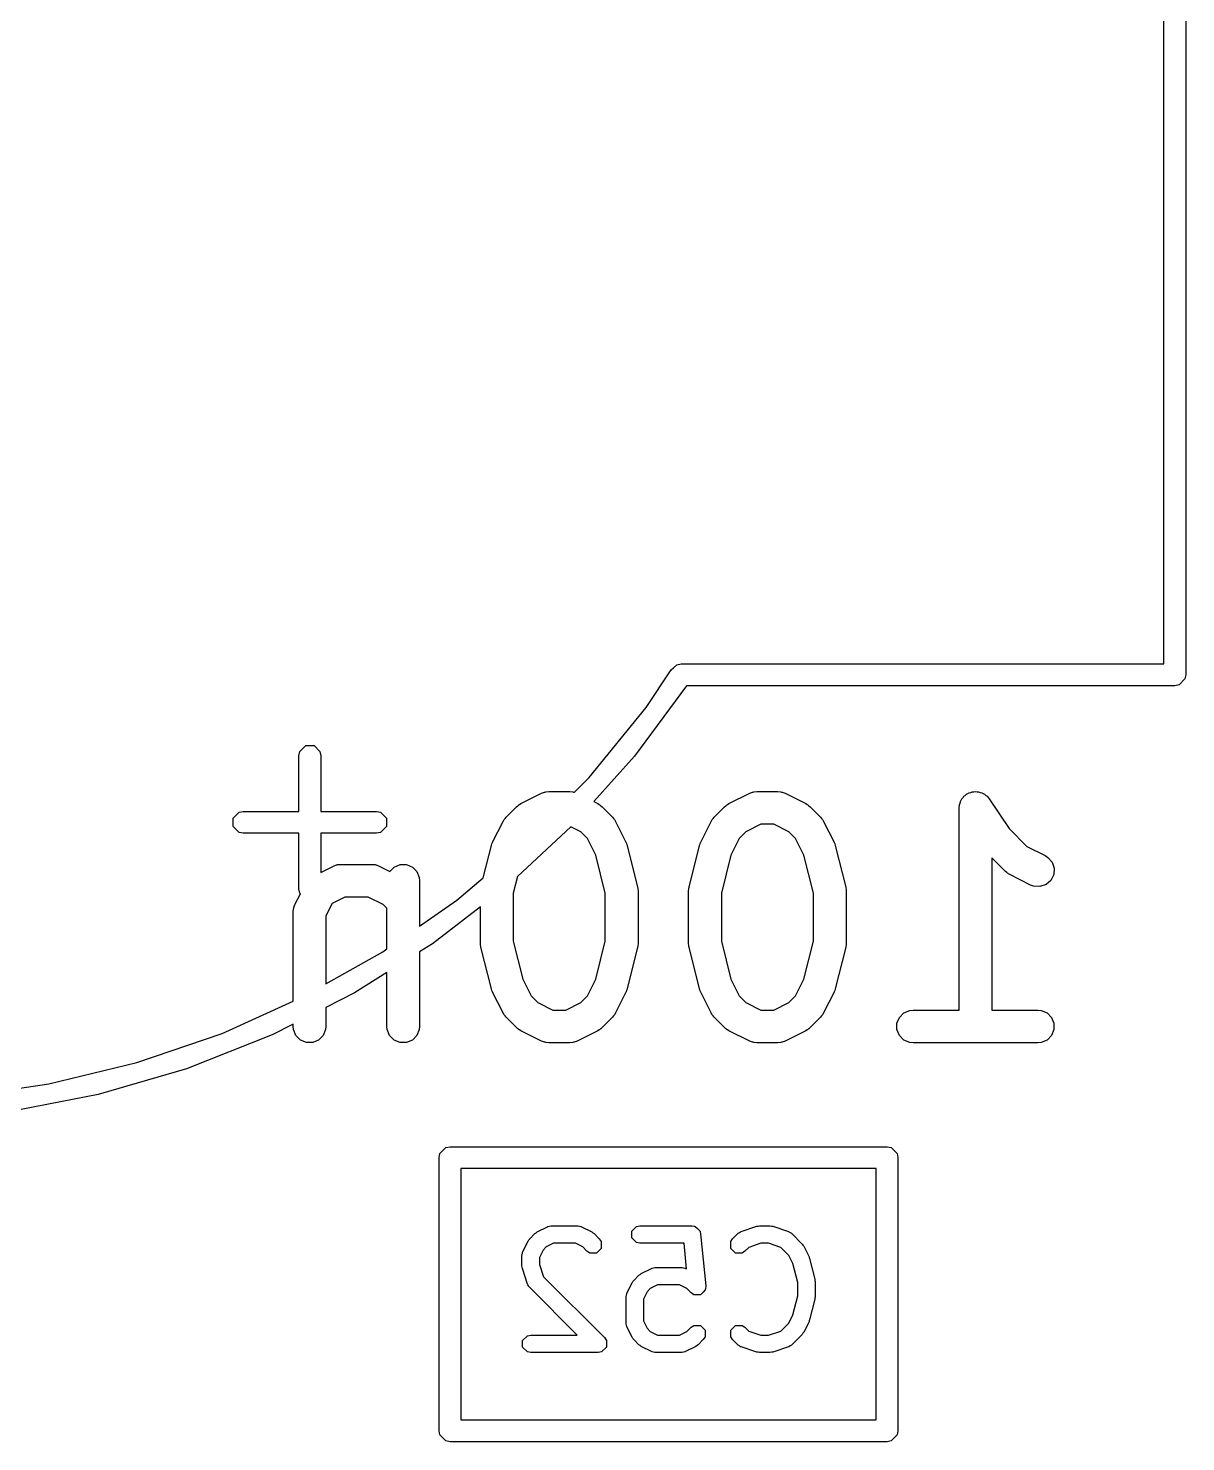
# Model space of a CAD drawing. Header units: inches. Extents: x 0.38 to 5.39, y 0.07 to 3.28.
# Drawn here: x 2.7182 to 2.9267, y 0.1623 to 0.4169 of the extents above; entities that cross this region are included whole.
import ezdxf

# ---------------------------------------------------------------- set-up
doc = ezdxf.new("R2010")
doc.units = ezdxf.units.IN
doc.header["$MEASUREMENT"] = 0
doc.layers.add('BLACK', color=250, linetype='CONTINUOUS')

msp = doc.modelspace()

# ---------------------------------------------------------------- linework, layer by layer
at = {"layer": 'BLACK', "linetype": 'CONTINUOUS'}
for p, q in [((2.92673, 0.49728), (2.92673, 0.30043)), ((2.9228, 0.3024), (2.9228, 0.49531)), ((2.82949, 0.29457), (2.83402, 0.30133)), ((2.83402, 0.30133), (2.83445, 0.30167)), ((2.83445, 0.30167), (2.83503, 0.30225)), ((2.83503, 0.30225), (2.83579, 0.3024)), ((2.83579, 0.3024), (2.9228, 0.3024)), ((2.83679, 0.29846), (2.82741, 0.28578)), ((2.92476, 0.29846), (2.83679, 0.29846)), ((2.92552, 0.29861), (2.92476, 0.29846)), ((2.92658, 0.29968), (2.92552, 0.29861)), ((2.92673, 0.30043), (2.92658, 0.29968)), ((2.81922, 0.28196), (2.82949, 0.29457)), ((2.76694, 0.28586), (2.76709, 0.28661)), ((2.76694, 0.27583), (2.76694, 0.28586)), ((2.76709, 0.28661), (2.76816, 0.28768)), ((2.76816, 0.28768), (2.76966, 0.28768)), ((2.76966, 0.28768), (2.77073, 0.28661)), ((2.77073, 0.28661), (2.77088, 0.28586)), ((2.77088, 0.28586), (2.77088, 0.27583)), ((2.82741, 0.28578), (2.82008, 0.27759)), ((2.81659, 0.27928), (2.81922, 0.28196)), ((2.80691, 0.27723), (2.81066, 0.2791)), ((2.81066, 0.2791), (2.8112, 0.27931)), ((2.8112, 0.27931), (2.81131, 0.27932)), ((2.81131, 0.27932), (2.81141, 0.27936)), ((2.81141, 0.27936), (2.81198, 0.27942)), ((2.81198, 0.27942), (2.81573, 0.27942)), ((2.81573, 0.27942), (2.81631, 0.27936)), ((2.81631, 0.27936), (2.81641, 0.27932)), ((2.81641, 0.27932), (2.81651, 0.27931)), ((2.81651, 0.27931), (2.81659, 0.27928)), ((2.82008, 0.27759), (2.8208, 0.27723)), ((2.84441, 0.27723), (2.84816, 0.2791)), ((2.84816, 0.2791), (2.8487, 0.27931)), ((2.8487, 0.27931), (2.8488, 0.27932)), ((2.8488, 0.27932), (2.8489, 0.27936)), ((2.8489, 0.27936), (2.84948, 0.27942)), ((2.84948, 0.27942), (2.85323, 0.27942)), ((2.85323, 0.27942), (2.8538, 0.27936)), ((2.8538, 0.27936), (2.8539, 0.27932)), ((2.8539, 0.27932), (2.85401, 0.27931)), ((2.85401, 0.27931), (2.85455, 0.2791)), ((2.85455, 0.2791), (2.8583, 0.27723)), ((2.88606, 0.27731), (2.88612, 0.2776)), ((2.88612, 0.2776), (2.88628, 0.27784)), ((2.88628, 0.27784), (2.88639, 0.2781)), ((2.88639, 0.2781), (2.8866, 0.27831)), ((2.8866, 0.27831), (2.88676, 0.27855)), ((2.88676, 0.27855), (2.887, 0.27871)), ((2.887, 0.27871), (2.88721, 0.27892)), ((2.88721, 0.27892), (2.88748, 0.27903)), ((2.88748, 0.27903), (2.88772, 0.27919)), ((2.88772, 0.27919), (2.88801, 0.27925)), ((2.88801, 0.27925), (2.88827, 0.27936)), ((2.88827, 0.27936), (2.88857, 0.27936)), ((2.88857, 0.27936), (2.88885, 0.27942)), ((2.88885, 0.27942), (2.88914, 0.27936)), ((2.88914, 0.27936), (2.88942, 0.27936)), ((2.88942, 0.27936), (2.8897, 0.27925)), ((2.8897, 0.27925), (2.88998, 0.27919)), ((2.88998, 0.27919), (2.89022, 0.27903)), ((2.89022, 0.27903), (2.89049, 0.27892)), ((2.89049, 0.27892), (2.8907, 0.27871)), ((2.8907, 0.27871), (2.89094, 0.27855)), ((2.89094, 0.27855), (2.8913, 0.27811)), ((2.8913, 0.27811), (2.8913, 0.2781)), ((2.8913, 0.2781), (2.8913, 0.2781)), ((2.8913, 0.2781), (2.89131, 0.2781)), ((2.89131, 0.2781), (2.89489, 0.27272)), ((2.75509, 0.27461), (2.75616, 0.27568)), ((2.75616, 0.27568), (2.75691, 0.27583)), ((2.75691, 0.27583), (2.76694, 0.27583)), ((2.77088, 0.27583), (2.78091, 0.27583)), ((2.78091, 0.27583), (2.78166, 0.27568)), ((2.78166, 0.27568), (2.78273, 0.27461)), ((2.80427, 0.2748), (2.80615, 0.27668)), ((2.80615, 0.27668), (2.80637, 0.27686)), ((2.80637, 0.27686), (2.80642, 0.27692)), ((2.80642, 0.27692), (2.80651, 0.27698)), ((2.80651, 0.27698), (2.80659, 0.27704)), ((2.80659, 0.27704), (2.80667, 0.27707)), ((2.80667, 0.27707), (2.80691, 0.27723)), ((2.8208, 0.27723), (2.82105, 0.27707)), ((2.82105, 0.27707), (2.82112, 0.27704)), ((2.82112, 0.27704), (2.8212, 0.27698)), ((2.8212, 0.27698), (2.82129, 0.27692)), ((2.82129, 0.27692), (2.82134, 0.27686)), ((2.82134, 0.27686), (2.82157, 0.27668)), ((2.82157, 0.27668), (2.82345, 0.2748)), ((2.84177, 0.2748), (2.84364, 0.27668)), ((2.84364, 0.27668), (2.84387, 0.27686)), ((2.84387, 0.27686), (2.84392, 0.27692)), ((2.84392, 0.27692), (2.84401, 0.27698)), ((2.84401, 0.27698), (2.84409, 0.27704)), ((2.84409, 0.27704), (2.84416, 0.27707)), ((2.84416, 0.27707), (2.84441, 0.27723)), ((2.8583, 0.27723), (2.85855, 0.27707)), ((2.85855, 0.27707), (2.85862, 0.27704)), ((2.85862, 0.27704), (2.8587, 0.27698)), ((2.8587, 0.27698), (2.85879, 0.27692)), ((2.85879, 0.27692), (2.85884, 0.27686)), ((2.85884, 0.27686), (2.85907, 0.27668)), ((2.85907, 0.27668), (2.86094, 0.2748)), ((2.8859, 0.27647), (2.88595, 0.27704)), ((2.8859, 0.27646), (2.8859, 0.27647)), ((2.8859, 0.27647), (2.8859, 0.27647)), ((2.8859, 0.27647), (2.8859, 0.27647)), ((2.8859, 0.24005), (2.8859, 0.27646)), ((2.88595, 0.27704), (2.88606, 0.27731)), ((2.75509, 0.2731), (2.75509, 0.27461)), ((2.75616, 0.27204), (2.75509, 0.2731)), ((2.78273, 0.2731), (2.78166, 0.27204)), ((2.78273, 0.27461), (2.78273, 0.2731)), ((2.80184, 0.27029), (2.80372, 0.27403)), ((2.80372, 0.27403), (2.80387, 0.27428)), ((2.80387, 0.27428), (2.8039, 0.27435)), ((2.8039, 0.27435), (2.80397, 0.27444)), ((2.80397, 0.27444), (2.80403, 0.27452)), ((2.80403, 0.27452), (2.80409, 0.27458)), ((2.80409, 0.27458), (2.80427, 0.2748)), ((2.81596, 0.27305), (2.80631, 0.2641)), ((2.81773, 0.27216), (2.81596, 0.27305)), ((2.82345, 0.2748), (2.82363, 0.27458)), ((2.82363, 0.27458), (2.82369, 0.27452)), ((2.82369, 0.27452), (2.82375, 0.27444)), ((2.82375, 0.27444), (2.82381, 0.27435)), ((2.82381, 0.27435), (2.82384, 0.27428)), ((2.82384, 0.27428), (2.824, 0.27403)), ((2.824, 0.27403), (2.82587, 0.27029)), ((2.83934, 0.27029), (2.84121, 0.27403)), ((2.84121, 0.27403), (2.84137, 0.27428)), ((2.84137, 0.27428), (2.8414, 0.27435)), ((2.8414, 0.27435), (2.84147, 0.27444)), ((2.84147, 0.27444), (2.84152, 0.27452)), ((2.84152, 0.27452), (2.84158, 0.27458)), ((2.84158, 0.27458), (2.84177, 0.2748)), ((2.85018, 0.27351), (2.84748, 0.27216)), ((2.85253, 0.27351), (2.85018, 0.27351)), ((2.85523, 0.27216), (2.85253, 0.27351)), ((2.86094, 0.2748), (2.86113, 0.27458)), ((2.86113, 0.27458), (2.86119, 0.27452)), ((2.86119, 0.27452), (2.86124, 0.27444)), ((2.86124, 0.27444), (2.86131, 0.27435)), ((2.86131, 0.27435), (2.86134, 0.27428)), ((2.86134, 0.27428), (2.86149, 0.27403)), ((2.86149, 0.27403), (2.86337, 0.27029)), ((2.89489, 0.27272), (2.8981, 0.26952)), ((2.75691, 0.27189), (2.75616, 0.27204)), ((2.76694, 0.27189), (2.75691, 0.27189)), ((2.76694, 0.26186), (2.76694, 0.27189)), ((2.78091, 0.27189), (2.77088, 0.27189)), ((2.77088, 0.27189), (2.77088, 0.26484)), ((2.78166, 0.27204), (2.78091, 0.27189)), ((2.80164, 0.26974), (2.80173, 0.26998)), ((2.80173, 0.26998), (2.80181, 0.27023)), ((2.80181, 0.27023), (2.80183, 0.27024)), ((2.80183, 0.27024), (2.80184, 0.27029)), ((2.81893, 0.27097), (2.81773, 0.27216)), ((2.82045, 0.26793), (2.81893, 0.27097)), ((2.82587, 0.27029), (2.82589, 0.27024)), ((2.82589, 0.27024), (2.8259, 0.27023)), ((2.8259, 0.27023), (2.82599, 0.26998)), ((2.82599, 0.26998), (2.82608, 0.26974)), ((2.83913, 0.26974), (2.83922, 0.26998)), ((2.83922, 0.26998), (2.83931, 0.27023)), ((2.83931, 0.27023), (2.83932, 0.27024)), ((2.83932, 0.27024), (2.83934, 0.27029)), ((2.84628, 0.27097), (2.84477, 0.26793)), ((2.84748, 0.27216), (2.84628, 0.27097)), ((2.85643, 0.27097), (2.85523, 0.27216)), ((2.85794, 0.26793), (2.85643, 0.27097)), ((2.86337, 0.27029), (2.86338, 0.27024)), ((2.86338, 0.27024), (2.8634, 0.27023)), ((2.8634, 0.27023), (2.86348, 0.26998)), ((2.86348, 0.26998), (2.86358, 0.26974)), ((2.80017, 0.26389), (2.80162, 0.26968)), ((2.80162, 0.26968), (2.80163, 0.26972)), ((2.80163, 0.26972), (2.80164, 0.26974)), ((2.82215, 0.2611), (2.82045, 0.26793)), ((2.82608, 0.26974), (2.82608, 0.26972)), ((2.82608, 0.26972), (2.8261, 0.26968)), ((2.8261, 0.26968), (2.82797, 0.26218)), ((2.83724, 0.26218), (2.83912, 0.26968)), ((2.83912, 0.26968), (2.83913, 0.26972)), ((2.83913, 0.26972), (2.83913, 0.26974)), ((2.84477, 0.26793), (2.84306, 0.2611)), ((2.85965, 0.2611), (2.85794, 0.26793)), ((2.86358, 0.26974), (2.86358, 0.26972)), ((2.86358, 0.26972), (2.86359, 0.26968)), ((2.86359, 0.26968), (2.86547, 0.26218)), ((2.89426, 0.265), (2.8918, 0.26746)), ((2.8918, 0.26746), (2.8918, 0.24005)), ((2.8981, 0.26952), (2.90142, 0.26786)), ((2.90142, 0.26786), (2.90191, 0.26755)), ((2.90191, 0.26755), (2.90266, 0.26668)), ((2.77088, 0.26484), (2.77317, 0.26598)), ((2.77317, 0.26598), (2.77371, 0.26619)), ((2.77371, 0.26619), (2.77381, 0.2662)), ((2.77381, 0.2662), (2.77391, 0.26624)), ((2.77391, 0.26624), (2.77449, 0.26629)), ((2.77449, 0.26629), (2.78011, 0.26629)), ((2.78011, 0.26629), (2.78069, 0.26624)), ((2.78069, 0.26624), (2.78079, 0.2662)), ((2.78079, 0.2662), (2.78089, 0.26619)), ((2.78089, 0.26619), (2.78143, 0.26598)), ((2.78143, 0.26598), (2.78333, 0.26503)), ((2.78333, 0.26503), (2.7841, 0.2658)), ((2.7841, 0.2658), (2.78516, 0.26624)), ((2.78516, 0.26624), (2.78631, 0.26624)), ((2.78631, 0.26624), (2.78738, 0.2658)), ((2.78738, 0.2658), (2.78819, 0.26498)), ((2.78819, 0.26498), (2.78863, 0.26392)), ((2.89449, 0.26482), (2.89426, 0.265)), ((2.89454, 0.26476), (2.89449, 0.26482)), ((2.90266, 0.26668), (2.90303, 0.26558)), ((2.90303, 0.26558), (2.90295, 0.26444)), ((2.78863, 0.26392), (2.78869, 0.26334)), ((2.78869, 0.26334), (2.78869, 0.25517)), ((2.79541, 0.25986), (2.80017, 0.26389)), ((2.80631, 0.2641), (2.80556, 0.2611)), ((2.89463, 0.2647), (2.89454, 0.26476)), ((2.89471, 0.26463), (2.89463, 0.2647)), ((2.89478, 0.2646), (2.89471, 0.26463)), ((2.89503, 0.26445), (2.89478, 0.2646)), ((2.89878, 0.26257), (2.89503, 0.26445)), ((2.89932, 0.26237), (2.89878, 0.26257)), ((2.90047, 0.26229), (2.89932, 0.26237)), ((2.90156, 0.26265), (2.90047, 0.26229)), ((2.90243, 0.2634), (2.90156, 0.26265)), ((2.90295, 0.26444), (2.90243, 0.2634)), ((2.76622, 0.25904), (2.7672, 0.261)), ((2.76709, 0.26111), (2.76694, 0.26186)), ((2.7672, 0.261), (2.76709, 0.26111)), ((2.77519, 0.26039), (2.77294, 0.25926)), ((2.77942, 0.26039), (2.77519, 0.26039)), ((2.78211, 0.25904), (2.77942, 0.26039)), ((2.78869, 0.25517), (2.79541, 0.25986)), ((2.80556, 0.2611), (2.80556, 0.25246)), ((2.82215, 0.25246), (2.82215, 0.2611)), ((2.82797, 0.26218), (2.82799, 0.26208)), ((2.82799, 0.26208), (2.828, 0.26204)), ((2.828, 0.26204), (2.82802, 0.26182)), ((2.82802, 0.26182), (2.82806, 0.26161)), ((2.82806, 0.26161), (2.82805, 0.26157)), ((2.82805, 0.26157), (2.82806, 0.26147)), ((2.82806, 0.26147), (2.82806, 0.25209)), ((2.83715, 0.26147), (2.83716, 0.26157)), ((2.83715, 0.25209), (2.83715, 0.26147)), ((2.83716, 0.26161), (2.83719, 0.26182)), ((2.83716, 0.26157), (2.83716, 0.26161)), ((2.83719, 0.26182), (2.83721, 0.26204)), ((2.83721, 0.26204), (2.83723, 0.26208)), ((2.83723, 0.26208), (2.83724, 0.26218)), ((2.84306, 0.2611), (2.84306, 0.25246)), ((2.85965, 0.25246), (2.85965, 0.2611)), ((2.86547, 0.26218), (2.86548, 0.26208)), ((2.86548, 0.26208), (2.8655, 0.26204)), ((2.8655, 0.26204), (2.86552, 0.26182)), ((2.86552, 0.26182), (2.86555, 0.26161)), ((2.86555, 0.26161), (2.86554, 0.26157)), ((2.86554, 0.26157), (2.86555, 0.26147)), ((2.86555, 0.26147), (2.86555, 0.25209)), ((2.76591, 0.25772), (2.76597, 0.25829)), ((2.76591, 0.24162), (2.76591, 0.25772)), ((2.76597, 0.25829), (2.76601, 0.25839)), ((2.76601, 0.25839), (2.76602, 0.2585)), ((2.76602, 0.2585), (2.76622, 0.25904)), ((2.77294, 0.25926), (2.77182, 0.25702)), ((2.78278, 0.25837), (2.78211, 0.25904)), ((2.78278, 0.25106), (2.78278, 0.25837)), ((2.79966, 0.25864), (2.79099, 0.25198)), ((2.79966, 0.25209), (2.79966, 0.25864)), ((2.77182, 0.25702), (2.77182, 0.24474)), ((2.79967, 0.25199), (2.79966, 0.25209)), ((2.80556, 0.25246), (2.80727, 0.24562)), ((2.82045, 0.24562), (2.82215, 0.25246)), ((2.82806, 0.25209), (2.82805, 0.25199)), ((2.83716, 0.25199), (2.83715, 0.25209)), ((2.84306, 0.25246), (2.84477, 0.24562)), ((2.85794, 0.24562), (2.85965, 0.25246)), ((2.86555, 0.25209), (2.86554, 0.25199)), ((2.77182, 0.24474), (2.78207, 0.25056)), ((2.78207, 0.25056), (2.78278, 0.25106)), ((2.79099, 0.25198), (2.78869, 0.25053)), ((2.78869, 0.25053), (2.78869, 0.23709)), ((2.79966, 0.25195), (2.79967, 0.25199)), ((2.79969, 0.25173), (2.79966, 0.25195)), ((2.79971, 0.25152), (2.79969, 0.25173)), ((2.79973, 0.25148), (2.79971, 0.25152)), ((2.79975, 0.25138), (2.79973, 0.25148)), ((2.80162, 0.24388), (2.79975, 0.25138)), ((2.82797, 0.25138), (2.8261, 0.24388)), ((2.82799, 0.25148), (2.82797, 0.25138)), ((2.828, 0.25152), (2.82799, 0.25148)), ((2.82802, 0.25173), (2.828, 0.25152)), ((2.82806, 0.25195), (2.82802, 0.25173)), ((2.82805, 0.25199), (2.82806, 0.25195)), ((2.83716, 0.25195), (2.83716, 0.25199)), ((2.83719, 0.25173), (2.83716, 0.25195)), ((2.83721, 0.25152), (2.83719, 0.25173)), ((2.83723, 0.25148), (2.83721, 0.25152)), ((2.83724, 0.25138), (2.83723, 0.25148)), ((2.83912, 0.24388), (2.83724, 0.25138)), ((2.86547, 0.25138), (2.86359, 0.24388)), ((2.86548, 0.25148), (2.86547, 0.25138)), ((2.8655, 0.25152), (2.86548, 0.25148)), ((2.86552, 0.25173), (2.8655, 0.25152)), ((2.86555, 0.25195), (2.86552, 0.25173)), ((2.86554, 0.25199), (2.86555, 0.25195)), ((2.78278, 0.2468), (2.77694, 0.24312)), ((2.78278, 0.23709), (2.78278, 0.2468)), ((2.80727, 0.24562), (2.80879, 0.24259)), ((2.81893, 0.24259), (2.82045, 0.24562)), ((2.84477, 0.24562), (2.84628, 0.24259)), ((2.85643, 0.24259), (2.85794, 0.24562)), ((2.77694, 0.24312), (2.77182, 0.24051)), ((2.80163, 0.24383), (2.80162, 0.24388)), ((2.80164, 0.24381), (2.80163, 0.24383)), ((2.80173, 0.24357), (2.80164, 0.24381)), ((2.80181, 0.24333), (2.80173, 0.24357)), ((2.80183, 0.24331), (2.80181, 0.24333)), ((2.80184, 0.24327), (2.80183, 0.24331)), ((2.80372, 0.23952), (2.80184, 0.24327)), ((2.80879, 0.24259), (2.80998, 0.2414)), ((2.81773, 0.2414), (2.81893, 0.24259)), ((2.82587, 0.24327), (2.824, 0.23952)), ((2.82589, 0.24331), (2.82587, 0.24327)), ((2.8259, 0.24333), (2.82589, 0.24331)), ((2.82599, 0.24357), (2.8259, 0.24333)), ((2.82608, 0.24381), (2.82599, 0.24357)), ((2.8261, 0.24388), (2.82608, 0.24383)), ((2.82608, 0.24383), (2.82608, 0.24381)), ((2.83913, 0.24383), (2.83912, 0.24388)), ((2.83913, 0.24381), (2.83913, 0.24383)), ((2.83922, 0.24357), (2.83913, 0.24381)), ((2.83931, 0.24333), (2.83922, 0.24357)), ((2.83932, 0.24331), (2.83931, 0.24333)), ((2.83934, 0.24327), (2.83932, 0.24331)), ((2.84121, 0.23952), (2.83934, 0.24327)), ((2.84628, 0.24259), (2.84748, 0.2414)), ((2.85523, 0.2414), (2.85643, 0.24259)), ((2.86337, 0.24327), (2.86149, 0.23952)), ((2.86338, 0.24331), (2.86337, 0.24327)), ((2.8634, 0.24333), (2.86338, 0.24331)), ((2.86348, 0.24357), (2.8634, 0.24333)), ((2.86358, 0.24381), (2.86348, 0.24357)), ((2.86359, 0.24388), (2.86358, 0.24383)), ((2.86358, 0.24383), (2.86358, 0.24381)), ((2.7531, 0.23585), (2.76591, 0.24162)), ((2.77182, 0.24051), (2.77182, 0.23709)), ((2.80387, 0.23927), (2.80372, 0.23952)), ((2.80998, 0.2414), (2.81268, 0.24005)), ((2.81268, 0.24005), (2.81504, 0.24005)), ((2.81504, 0.24005), (2.81773, 0.2414)), ((2.824, 0.23952), (2.82384, 0.23927)), ((2.84137, 0.23927), (2.84121, 0.23952)), ((2.84748, 0.2414), (2.85018, 0.24005)), ((2.85018, 0.24005), (2.85253, 0.24005)), ((2.85253, 0.24005), (2.85523, 0.2414)), ((2.86149, 0.23952), (2.86134, 0.23927)), ((2.87515, 0.23873), (2.87596, 0.23955)), ((2.87596, 0.23955), (2.87702, 0.23999)), ((2.87702, 0.23999), (2.8776, 0.24005)), ((2.8776, 0.24005), (2.8859, 0.24005)), ((2.8918, 0.24005), (2.9001, 0.24005)), ((2.9001, 0.24005), (2.90067, 0.23999)), ((2.90067, 0.23999), (2.90174, 0.23955)), ((2.90174, 0.23955), (2.90255, 0.23873)), ((2.76591, 0.23752), (2.76213, 0.2356)), ((2.76591, 0.23709), (2.76591, 0.23752)), ((2.76597, 0.23652), (2.76591, 0.23709)), ((2.77182, 0.23709), (2.77176, 0.23652)), ((2.78284, 0.23652), (2.78278, 0.23709)), ((2.78869, 0.23709), (2.78863, 0.23652)), ((2.8039, 0.2392), (2.80387, 0.23927)), ((2.80397, 0.23912), (2.8039, 0.2392)), ((2.80403, 0.23903), (2.80397, 0.23912)), ((2.80409, 0.23898), (2.80403, 0.23903)), ((2.80427, 0.23876), (2.80409, 0.23898)), ((2.80615, 0.23688), (2.80427, 0.23876)), ((2.80637, 0.23669), (2.80615, 0.23688)), ((2.82157, 0.23688), (2.82134, 0.23669)), ((2.82345, 0.23876), (2.82157, 0.23688)), ((2.82363, 0.23898), (2.82345, 0.23876)), ((2.82369, 0.23903), (2.82363, 0.23898)), ((2.82375, 0.23912), (2.82369, 0.23903)), ((2.82381, 0.2392), (2.82375, 0.23912)), ((2.82384, 0.23927), (2.82381, 0.2392)), ((2.8414, 0.2392), (2.84137, 0.23927)), ((2.84147, 0.23912), (2.8414, 0.2392)), ((2.84152, 0.23903), (2.84147, 0.23912)), ((2.84158, 0.23898), (2.84152, 0.23903)), ((2.84177, 0.23876), (2.84158, 0.23898)), ((2.84364, 0.23688), (2.84177, 0.23876)), ((2.84387, 0.23669), (2.84364, 0.23688)), ((2.85907, 0.23688), (2.85884, 0.23669)), ((2.86094, 0.23876), (2.85907, 0.23688)), ((2.86113, 0.23898), (2.86094, 0.23876)), ((2.86119, 0.23903), (2.86113, 0.23898)), ((2.86124, 0.23912), (2.86119, 0.23903)), ((2.86131, 0.2392), (2.86124, 0.23912)), ((2.86134, 0.23927), (2.86131, 0.2392)), ((2.8747, 0.23767), (2.87515, 0.23873)), ((2.8747, 0.23652), (2.8747, 0.23767)), ((2.90255, 0.23873), (2.90299, 0.23767)), ((2.90299, 0.23767), (2.90299, 0.23652)), ((2.73772, 0.23057), (2.7531, 0.23585)), ((2.76213, 0.2356), (2.74669, 0.22948)), ((2.76641, 0.23545), (2.76597, 0.23652)), ((2.76722, 0.23464), (2.76641, 0.23545)), ((2.76829, 0.2342), (2.76722, 0.23464)), ((2.7705, 0.23464), (2.76944, 0.2342)), ((2.77132, 0.23545), (2.7705, 0.23464)), ((2.77176, 0.23652), (2.77132, 0.23545)), ((2.78328, 0.23545), (2.78284, 0.23652)), ((2.7841, 0.23464), (2.78328, 0.23545)), ((2.78516, 0.2342), (2.7841, 0.23464)), ((2.78738, 0.23464), (2.78631, 0.2342)), ((2.78819, 0.23545), (2.78738, 0.23464)), ((2.78863, 0.23652), (2.78819, 0.23545)), ((2.80642, 0.23664), (2.80637, 0.23669)), ((2.80651, 0.23658), (2.80642, 0.23664)), ((2.80659, 0.23651), (2.80651, 0.23658)), ((2.80667, 0.23648), (2.80659, 0.23651)), ((2.80691, 0.23633), (2.80667, 0.23648)), ((2.81066, 0.23445), (2.80691, 0.23633)), ((2.8112, 0.23425), (2.81066, 0.23445)), ((2.81705, 0.23445), (2.81651, 0.23425)), ((2.8208, 0.23633), (2.81705, 0.23445)), ((2.82105, 0.23648), (2.8208, 0.23633)), ((2.82112, 0.23651), (2.82105, 0.23648)), ((2.8212, 0.23658), (2.82112, 0.23651)), ((2.82129, 0.23664), (2.8212, 0.23658)), ((2.82134, 0.23669), (2.82129, 0.23664)), ((2.84392, 0.23664), (2.84387, 0.23669)), ((2.84401, 0.23658), (2.84392, 0.23664)), ((2.84409, 0.23651), (2.84401, 0.23658)), ((2.84416, 0.23648), (2.84409, 0.23651)), ((2.84441, 0.23633), (2.84416, 0.23648)), ((2.84816, 0.23445), (2.84441, 0.23633)), ((2.8487, 0.23425), (2.84816, 0.23445)), ((2.85455, 0.23445), (2.85401, 0.23425)), ((2.8583, 0.23633), (2.85455, 0.23445)), ((2.85855, 0.23648), (2.8583, 0.23633)), ((2.85862, 0.23651), (2.85855, 0.23648)), ((2.8587, 0.23658), (2.85862, 0.23651)), ((2.85879, 0.23664), (2.8587, 0.23658)), ((2.85884, 0.23669), (2.85879, 0.23664)), ((2.87515, 0.23545), (2.8747, 0.23652)), ((2.87596, 0.23464), (2.87515, 0.23545)), ((2.87702, 0.2342), (2.87596, 0.23464)), ((2.90174, 0.23464), (2.90067, 0.2342)), ((2.90255, 0.23545), (2.90174, 0.23464)), ((2.90299, 0.23652), (2.90255, 0.23545)), ((2.76944, 0.2342), (2.76829, 0.2342)), ((2.78631, 0.2342), (2.78516, 0.2342)), ((2.81131, 0.23424), (2.8112, 0.23425)), ((2.81141, 0.2342), (2.81131, 0.23424)), ((2.81198, 0.23414), (2.81141, 0.2342)), ((2.81573, 0.23414), (2.81198, 0.23414)), ((2.81631, 0.2342), (2.81573, 0.23414)), ((2.81641, 0.23424), (2.81631, 0.2342)), ((2.81651, 0.23425), (2.81641, 0.23424)), ((2.8488, 0.23424), (2.8487, 0.23425)), ((2.8489, 0.2342), (2.8488, 0.23424)), ((2.84948, 0.23414), (2.8489, 0.2342)), ((2.85323, 0.23414), (2.84948, 0.23414)), ((2.8538, 0.2342), (2.85323, 0.23414)), ((2.8539, 0.23424), (2.8538, 0.2342)), ((2.85401, 0.23425), (2.8539, 0.23424)), ((2.8776, 0.23414), (2.87702, 0.2342)), ((2.9001, 0.23414), (2.8776, 0.23414)), ((2.90067, 0.2342), (2.9001, 0.23414)), ((2.72191, 0.22673), (2.73772, 0.23057)), ((2.74669, 0.22948), (2.73074, 0.22482)), ((2.70582, 0.22438), (2.72191, 0.22673)), ((2.73074, 0.22482), (2.71444, 0.22166)), ((2.7922, 0.21346), (2.79235, 0.21422)), ((2.79235, 0.21422), (2.79342, 0.21528)), ((2.79342, 0.21528), (2.79417, 0.21543)), ((2.79417, 0.21543), (2.87291, 0.21543)), ((2.87291, 0.21543), (2.87367, 0.21528)), ((2.87367, 0.21528), (2.87473, 0.21422)), ((2.87473, 0.21422), (2.87488, 0.21346)), ((2.7922, 0.16425), (2.7922, 0.21346)), ((2.79614, 0.2115), (2.79614, 0.16622)), ((2.87094, 0.2115), (2.79614, 0.2115)), ((2.87094, 0.16622), (2.87094, 0.2115)), ((2.87488, 0.21346), (2.87488, 0.16425)), ((2.8121, 0.2011), (2.81234, 0.20117)), ((2.81234, 0.20117), (2.81237, 0.20116)), ((2.81237, 0.20116), (2.81245, 0.20118)), ((2.81245, 0.20118), (2.81714, 0.20118)), ((2.81714, 0.20118), (2.81722, 0.20116)), ((2.81722, 0.20116), (2.81725, 0.20117)), ((2.81725, 0.20117), (2.81749, 0.2011)), ((2.82779, 0.20106), (2.82839, 0.20118)), ((2.82839, 0.20118), (2.83776, 0.20118)), ((2.83776, 0.20118), (2.83814, 0.2011)), ((2.8497, 0.20113), (2.84995, 0.20118)), ((2.84995, 0.20118), (2.85182, 0.20118)), ((2.85182, 0.20118), (2.85207, 0.20113)), ((2.80823, 0.19843), (2.80839, 0.19863)), ((2.80839, 0.19863), (2.80853, 0.19884)), ((2.80853, 0.19884), (2.80946, 0.19978)), ((2.80946, 0.19978), (2.80967, 0.19992)), ((2.80967, 0.19992), (2.80987, 0.20007)), ((2.80987, 0.20007), (2.81175, 0.20101)), ((2.81175, 0.20101), (2.81182, 0.20103)), ((2.81182, 0.20103), (2.81185, 0.20106)), ((2.81185, 0.20106), (2.8121, 0.2011)), ((2.81749, 0.2011), (2.81774, 0.20106)), ((2.81774, 0.20106), (2.81777, 0.20103)), ((2.81777, 0.20103), (2.81784, 0.20101)), ((2.81784, 0.20101), (2.81972, 0.20007)), ((2.81972, 0.20007), (2.81992, 0.19992)), ((2.81992, 0.19992), (2.82013, 0.19978)), ((2.82013, 0.19978), (2.82106, 0.19884)), ((2.82106, 0.19884), (2.82141, 0.19833)), ((2.82693, 0.2002), (2.82779, 0.20106)), ((2.82693, 0.199), (2.82693, 0.2002)), ((2.82779, 0.19815), (2.82693, 0.199)), ((2.83814, 0.2011), (2.83822, 0.20111)), ((2.83822, 0.20111), (2.83825, 0.20108)), ((2.83825, 0.20108), (2.83836, 0.20106)), ((2.83836, 0.20106), (2.83874, 0.20068)), ((2.83874, 0.20068), (2.83915, 0.20034)), ((2.83915, 0.20034), (2.83918, 0.20024)), ((2.83918, 0.20024), (2.83922, 0.2002)), ((2.83922, 0.2002), (2.83922, 0.20012)), ((2.83922, 0.20012), (2.83933, 0.19976)), ((2.83933, 0.19976), (2.84027, 0.19038)), ((2.84474, 0.19833), (2.84508, 0.19884)), ((2.84508, 0.19884), (2.84602, 0.19978)), ((2.84602, 0.19978), (2.84609, 0.19982)), ((2.84609, 0.19982), (2.8461, 0.19985)), ((2.8461, 0.19985), (2.84632, 0.19998)), ((2.84632, 0.19998), (2.84653, 0.20012)), ((2.84653, 0.20012), (2.84657, 0.20012)), ((2.84657, 0.20012), (2.84664, 0.20016)), ((2.84664, 0.20016), (2.84945, 0.20109)), ((2.84945, 0.20109), (2.8497, 0.20113)), ((2.85207, 0.20113), (2.85232, 0.20109)), ((2.85232, 0.20109), (2.85513, 0.20016)), ((2.85513, 0.20016), (2.8552, 0.20012)), ((2.8552, 0.20012), (2.85524, 0.20012)), ((2.85524, 0.20012), (2.85545, 0.19998)), ((2.85545, 0.19998), (2.85567, 0.19985)), ((2.85567, 0.19985), (2.85568, 0.19982)), ((2.85568, 0.19982), (2.85575, 0.19978)), ((2.85575, 0.19978), (2.85762, 0.1979)), ((2.80713, 0.19596), (2.8072, 0.19621)), ((2.8072, 0.19621), (2.80725, 0.19645)), ((2.80725, 0.19645), (2.80727, 0.19648)), ((2.80727, 0.19648), (2.80729, 0.19656)), ((2.80729, 0.19656), (2.80823, 0.19843)), ((2.81093, 0.19679), (2.81028, 0.19548)), ((2.81151, 0.19737), (2.81093, 0.19679)), ((2.81282, 0.19803), (2.81151, 0.19737)), ((2.81677, 0.19803), (2.81282, 0.19803)), ((2.81808, 0.19737), (2.81677, 0.19803)), ((2.81884, 0.19661), (2.81808, 0.19737)), ((2.81935, 0.19627), (2.81884, 0.19661)), ((2.82055, 0.19627), (2.81935, 0.19627)), ((2.82141, 0.19712), (2.82055, 0.19627)), ((2.82141, 0.19833), (2.82141, 0.19712)), ((2.82839, 0.19803), (2.82779, 0.19815)), ((2.83634, 0.19803), (2.82839, 0.19803)), ((2.8368, 0.19341), (2.83634, 0.19803)), ((2.84474, 0.19712), (2.84474, 0.19833)), ((2.8456, 0.19627), (2.84474, 0.19712)), ((2.8468, 0.19627), (2.8456, 0.19627)), ((2.84731, 0.19661), (2.8468, 0.19627)), ((2.84799, 0.19729), (2.84731, 0.19661)), ((2.8502, 0.19803), (2.84799, 0.19729)), ((2.85157, 0.19803), (2.8502, 0.19803)), ((2.85378, 0.19729), (2.85157, 0.19803)), ((2.85521, 0.19586), (2.85378, 0.19729)), ((2.85762, 0.1979), (2.85776, 0.19769)), ((2.85776, 0.19769), (2.85792, 0.19749)), ((2.85792, 0.19749), (2.85886, 0.19562)), ((2.80714, 0.19593), (2.80713, 0.19596)), ((2.80713, 0.19585), (2.80714, 0.19593)), ((2.80713, 0.19398), (2.80713, 0.19585)), ((2.80718, 0.19373), (2.80713, 0.19398)), ((2.80721, 0.19348), (2.80718, 0.19373)), ((2.81028, 0.19548), (2.81028, 0.19423)), ((2.81028, 0.19423), (2.81102, 0.19201)), ((2.82862, 0.19257), (2.8305, 0.19351)), ((2.8305, 0.19351), (2.83057, 0.19353)), ((2.83057, 0.19353), (2.8306, 0.19356)), ((2.8306, 0.19356), (2.83084, 0.19361)), ((2.83084, 0.19361), (2.83109, 0.19367)), ((2.83109, 0.19367), (2.83112, 0.19366)), ((2.83112, 0.19366), (2.8312, 0.19368)), ((2.8312, 0.19368), (2.83589, 0.19368)), ((2.83589, 0.19368), (2.83596, 0.19366)), ((2.83596, 0.19366), (2.836, 0.19367)), ((2.836, 0.19367), (2.83624, 0.19361)), ((2.83624, 0.19361), (2.83649, 0.19356)), ((2.83649, 0.19356), (2.83651, 0.19353)), ((2.83651, 0.19353), (2.83659, 0.19351)), ((2.83659, 0.19351), (2.8368, 0.19341)), ((2.85596, 0.19436), (2.85521, 0.19586)), ((2.85681, 0.19097), (2.85596, 0.19436)), ((2.85886, 0.19562), (2.8589, 0.19545)), ((2.8589, 0.19545), (2.85897, 0.1953)), ((2.85897, 0.1953), (2.85991, 0.19155)), ((2.80815, 0.19067), (2.80721, 0.19348)), ((2.81102, 0.19201), (2.822, 0.18103)), ((2.82698, 0.19093), (2.82713, 0.19113)), ((2.82713, 0.19113), (2.82727, 0.19134)), ((2.82727, 0.19134), (2.82821, 0.19228)), ((2.82821, 0.19228), (2.82842, 0.19242)), ((2.82842, 0.19242), (2.82862, 0.19257)), ((2.85681, 0.18855), (2.85681, 0.19097)), ((2.85991, 0.19155), (2.85992, 0.19135)), ((2.85992, 0.19135), (2.85996, 0.19116)), ((2.85996, 0.19116), (2.85996, 0.18835)), ((2.80819, 0.1906), (2.80815, 0.19067)), ((2.80819, 0.19056), (2.80819, 0.1906)), ((2.80833, 0.19035), (2.80819, 0.19056)), ((2.80845, 0.19013), (2.80833, 0.19035)), ((2.80848, 0.19012), (2.80845, 0.19013)), ((2.80853, 0.19005), (2.80848, 0.19012)), ((2.81709, 0.18149), (2.80853, 0.19005)), ((2.82588, 0.18846), (2.82595, 0.18871)), ((2.82589, 0.18843), (2.82588, 0.18846)), ((2.82588, 0.18835), (2.82589, 0.18843)), ((2.82595, 0.18871), (2.826, 0.18895)), ((2.826, 0.18895), (2.82602, 0.18898)), ((2.82602, 0.18898), (2.82604, 0.18906)), ((2.82604, 0.18906), (2.82698, 0.19093)), ((2.82968, 0.18929), (2.82903, 0.18798)), ((2.83026, 0.18987), (2.82968, 0.18929)), ((2.83157, 0.19053), (2.83026, 0.18987)), ((2.83551, 0.19053), (2.83157, 0.19053)), ((2.83683, 0.18987), (2.83551, 0.19053)), ((2.83759, 0.18911), (2.83683, 0.18987)), ((2.8381, 0.18877), (2.83759, 0.18911)), ((2.83818, 0.18877), (2.8381, 0.18877)), ((2.83824, 0.18872), (2.83818, 0.18877)), ((2.83877, 0.18877), (2.83824, 0.18872)), ((2.8393, 0.18877), (2.83877, 0.18877)), ((2.83936, 0.18883), (2.8393, 0.18877)), ((2.83944, 0.18884), (2.83936, 0.18883)), ((2.83978, 0.18925), (2.83944, 0.18884)), ((2.84015, 0.18962), (2.83978, 0.18925)), ((2.84021, 0.18977), (2.84015, 0.18971)), ((2.84015, 0.18971), (2.84015, 0.18962)), ((2.84027, 0.19038), (2.84021, 0.18977)), ((2.85596, 0.18515), (2.85681, 0.18855)), ((2.82588, 0.18366), (2.82588, 0.18835)), ((2.82903, 0.18798), (2.82903, 0.18404)), ((2.85991, 0.18797), (2.85897, 0.18422)), ((2.85992, 0.18816), (2.85991, 0.18797)), ((2.85996, 0.18835), (2.85992, 0.18816)), ((2.82589, 0.18359), (2.82588, 0.18366)), ((2.82588, 0.18355), (2.82589, 0.18359)), ((2.82595, 0.18331), (2.82588, 0.18355)), ((2.82903, 0.18404), (2.82968, 0.18272)), ((2.85378, 0.18223), (2.85521, 0.18366)), ((2.85521, 0.18366), (2.85596, 0.18515)), ((2.85886, 0.1839), (2.85792, 0.18202)), ((2.8589, 0.18406), (2.85886, 0.1839)), ((2.85897, 0.18422), (2.8589, 0.18406)), ((2.80725, 0.18052), (2.8081, 0.18137)), ((2.8081, 0.18137), (2.8087, 0.18149)), ((2.8087, 0.18149), (2.81709, 0.18149)), ((2.822, 0.18103), (2.82234, 0.18052)), ((2.826, 0.18306), (2.82595, 0.18331)), ((2.82602, 0.18304), (2.826, 0.18306)), ((2.82604, 0.18296), (2.82602, 0.18304)), ((2.82698, 0.18109), (2.82604, 0.18296)), ((2.82713, 0.18089), (2.82698, 0.18109)), ((2.82727, 0.18068), (2.82713, 0.18089)), ((2.82968, 0.18272), (2.83026, 0.18215)), ((2.83026, 0.18215), (2.83157, 0.18149)), ((2.83157, 0.18149), (2.83551, 0.18149)), ((2.83551, 0.18149), (2.83683, 0.18215)), ((2.83683, 0.18215), (2.83759, 0.1829)), ((2.83759, 0.1829), (2.8381, 0.18325)), ((2.8381, 0.18325), (2.8393, 0.18325)), ((2.8393, 0.18325), (2.84015, 0.18239)), ((2.84015, 0.18119), (2.83981, 0.18068)), ((2.84015, 0.18239), (2.84015, 0.18119)), ((2.84474, 0.18239), (2.8456, 0.18325)), ((2.84474, 0.18119), (2.84474, 0.18239)), ((2.84508, 0.18068), (2.84474, 0.18119)), ((2.8456, 0.18325), (2.8468, 0.18325)), ((2.8468, 0.18325), (2.84731, 0.1829)), ((2.84731, 0.1829), (2.84799, 0.18223)), ((2.84799, 0.18223), (2.8502, 0.18149)), ((2.8502, 0.18149), (2.85157, 0.18149)), ((2.85157, 0.18149), (2.85378, 0.18223)), ((2.85762, 0.18161), (2.85575, 0.17974)), ((2.85776, 0.18182), (2.85762, 0.18161)), ((2.85792, 0.18202), (2.85776, 0.18182)), ((2.80725, 0.17931), (2.80725, 0.18052)), ((2.8081, 0.17846), (2.80725, 0.17931)), ((2.8087, 0.17834), (2.8081, 0.17846)), ((2.82089, 0.17834), (2.8087, 0.17834)), ((2.82149, 0.17846), (2.82089, 0.17834)), ((2.82234, 0.17931), (2.82149, 0.17846)), ((2.82149, 0.17846), (2.82149, 0.17846)), ((2.82234, 0.18052), (2.82234, 0.17931)), ((2.82821, 0.17974), (2.82727, 0.18068)), ((2.82842, 0.1796), (2.82821, 0.17974)), ((2.82862, 0.17944), (2.82842, 0.1796)), ((2.8305, 0.17851), (2.82862, 0.17944)), ((2.83057, 0.17849), (2.8305, 0.17851)), ((2.8306, 0.17846), (2.83057, 0.17849)), ((2.83084, 0.17841), (2.8306, 0.17846)), ((2.83109, 0.17834), (2.83084, 0.17841)), ((2.83112, 0.17836), (2.83109, 0.17834)), ((2.8312, 0.17834), (2.83112, 0.17836)), ((2.83589, 0.17834), (2.8312, 0.17834)), ((2.83596, 0.17836), (2.83589, 0.17834)), ((2.836, 0.17834), (2.83596, 0.17836)), ((2.83624, 0.17841), (2.836, 0.17834)), ((2.83649, 0.17846), (2.83624, 0.17841)), ((2.83651, 0.17849), (2.83649, 0.17846)), ((2.83659, 0.17851), (2.83651, 0.17849)), ((2.83847, 0.17944), (2.83659, 0.17851)), ((2.83867, 0.1796), (2.83847, 0.17944)), ((2.83888, 0.17974), (2.83867, 0.1796)), ((2.83981, 0.18068), (2.83888, 0.17974)), ((2.84602, 0.17974), (2.84508, 0.18068)), ((2.84609, 0.1797), (2.84602, 0.17974)), ((2.8461, 0.17966), (2.84609, 0.1797)), ((2.84632, 0.17954), (2.8461, 0.17966)), ((2.84653, 0.1794), (2.84632, 0.17954)), ((2.84657, 0.1794), (2.84653, 0.1794)), ((2.84664, 0.17936), (2.84657, 0.1794)), ((2.84945, 0.17842), (2.84664, 0.17936)), ((2.8497, 0.17839), (2.84945, 0.17842)), ((2.84995, 0.17834), (2.8497, 0.17839)), ((2.85182, 0.17834), (2.84995, 0.17834)), ((2.85207, 0.17839), (2.85182, 0.17834)), ((2.85232, 0.17842), (2.85207, 0.17839)), ((2.85513, 0.17936), (2.85232, 0.17842)), ((2.8552, 0.1794), (2.85513, 0.17936)), ((2.85524, 0.1794), (2.8552, 0.1794)), ((2.85545, 0.17954), (2.85524, 0.1794)), ((2.85567, 0.17966), (2.85545, 0.17954)), ((2.85568, 0.1797), (2.85567, 0.17966)), ((2.85575, 0.17974), (2.85568, 0.1797)), ((2.79614, 0.16622), (2.87094, 0.16622)), ((2.79235, 0.1635), (2.7922, 0.16425)), ((2.79342, 0.16243), (2.79235, 0.1635)), ((2.87473, 0.1635), (2.87367, 0.16243)), ((2.87488, 0.16425), (2.87473, 0.1635)), ((2.79417, 0.16228), (2.79342, 0.16243)), ((2.87291, 0.16228), (2.79417, 0.16228)), ((2.87367, 0.16243), (2.87291, 0.16228))]:
    msp.add_line(p, q, dxfattribs=at)

doc.saveas('drawing.dxf')
